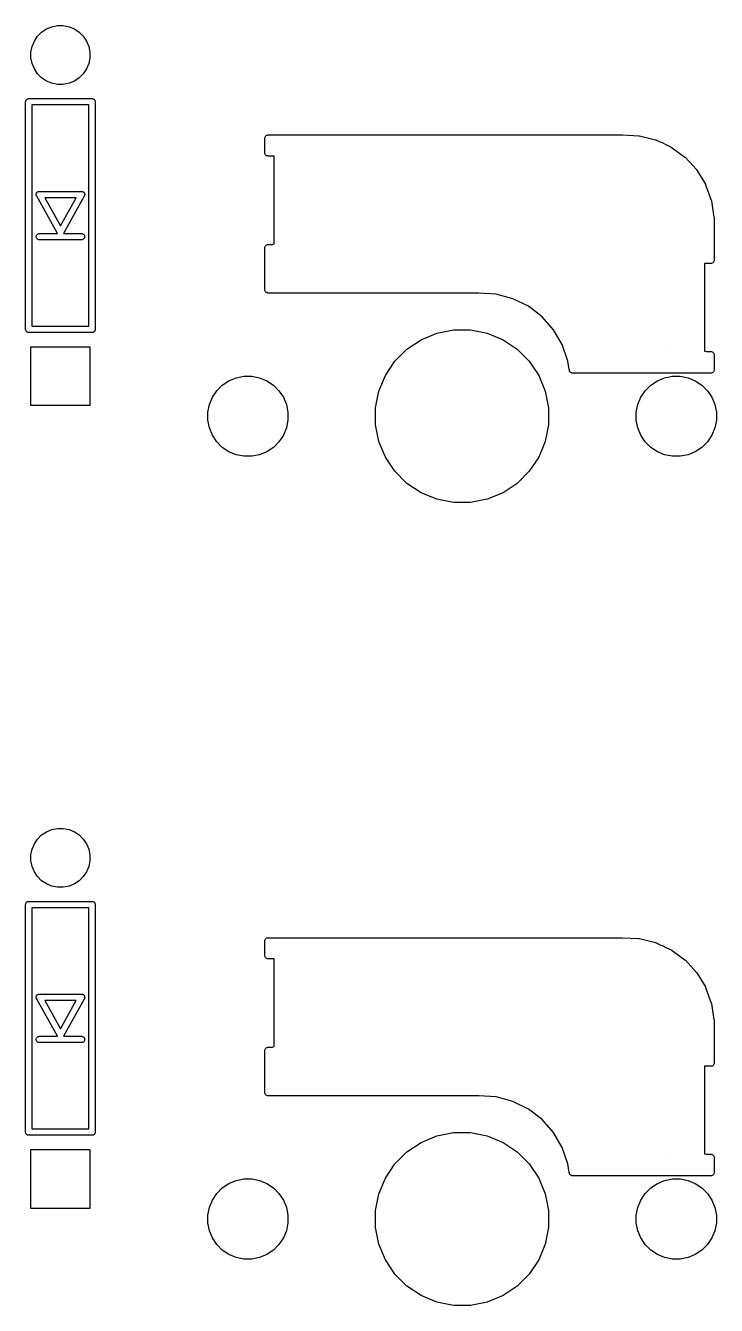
# Model space of a CAD drawing. Extents: x 85 to 230, y -161 to -76.
# Drawn here: x 161.1 to 177.48, y -111.59 to -81.22 of the extents above; entities that cross this region are included whole.
import ezdxf

# ---------------------------------------------------------------- set-up
doc = ezdxf.new("R2010")
doc.units = 0
doc.header["$MEASUREMENT"] = 0
doc.layers.add('BLACK', color=7, linetype='CONTINUOUS')

msp = doc.modelspace()

# ---------------------------------------------------------------- linework, layer by layer
at = {"layer": 'BLACK', "linetype": 'CONTINUOUS'}
for p, q in [((161.383, -81.4701), (161.48, -81.3728)), ((161.48, -81.3728), (161.595, -81.2964)), ((161.595, -81.2964), (161.722, -81.2437)), ((161.722, -81.2437), (161.857, -81.2169)), ((161.857, -81.2169), (161.994, -81.2169)), ((161.994, -81.2169), (162.129, -81.2437)), ((162.129, -81.2437), (162.257, -81.2964)), ((162.257, -81.2964), (162.371, -81.3728)), ((162.371, -81.3728), (162.468, -81.4701)), ((161.254, -81.7116), (161.307, -81.5845)), ((161.307, -81.5845), (161.383, -81.4701)), ((162.468, -81.4701), (162.545, -81.5845)), ((162.545, -81.5845), (162.597, -81.7116)), ((161.227, -81.8466), (161.254, -81.7116)), ((161.227, -81.9842), (161.227, -81.8466)), ((161.254, -82.1191), (161.227, -81.9842)), ((162.597, -81.7116), (162.624, -81.8466)), ((162.624, -81.9842), (162.597, -82.1191)), ((162.624, -81.8466), (162.624, -81.9842)), ((161.307, -82.2462), (161.254, -82.1191)), ((161.383, -82.3606), (161.307, -82.2462)), ((162.545, -82.2462), (162.468, -82.3606)), ((162.597, -82.1191), (162.545, -82.2462)), ((161.48, -82.4579), (161.383, -82.3606)), ((161.595, -82.5344), (161.48, -82.4579)), ((161.722, -82.587), (161.595, -82.5344)), ((161.857, -82.6139), (161.722, -82.587)), ((162.129, -82.587), (161.994, -82.6139)), ((162.257, -82.5344), (162.129, -82.587)), ((162.371, -82.4579), (162.257, -82.5344)), ((162.468, -82.3606), (162.371, -82.4579)), ((161.994, -82.6139), (161.857, -82.6139)), ((161.1, -83.0254), (161.102, -83.0107)), ((161.101, -83.029), (161.1, -83.0254)), ((161.101, -88.4217), (161.101, -83.029)), ((161.102, -83.0107), (161.106, -82.9965)), ((161.106, -82.9965), (161.113, -82.9835)), ((161.113, -82.9835), (161.122, -82.9721)), ((161.122, -82.9721), (161.134, -82.9627)), ((161.134, -82.9627), (161.147, -82.9557)), ((161.147, -82.9557), (161.161, -82.9514)), ((161.161, -82.9514), (161.172, -82.9504)), ((161.172, -82.9504), (161.176, -82.95)), ((161.176, -82.95), (161.179, -82.9504)), ((161.179, -82.9504), (162.672, -82.9504)), ((161.251, -83.1004), (161.251, -88.3504)), ((162.601, -83.1004), (161.251, -83.1004)), ((162.601, -88.3504), (162.601, -83.1004)), ((162.672, -82.9504), (162.676, -82.95)), ((162.676, -82.95), (162.679, -82.9504)), ((162.679, -82.9504), (162.69, -82.9514)), ((162.69, -82.9514), (162.705, -82.9557)), ((162.705, -82.9557), (162.718, -82.9627)), ((162.718, -82.9627), (162.729, -82.9721)), ((162.729, -82.9721), (162.738, -82.9835)), ((162.738, -82.9835), (162.745, -82.9965)), ((162.745, -82.9965), (162.75, -83.0107)), ((162.75, -83.0107), (162.751, -83.0254)), ((162.751, -83.0254), (162.751, -83.029)), ((162.751, -83.029), (162.751, -88.4217)), ((166.808, -83.8248), (166.821, -83.8179)), ((166.821, -83.8179), (166.835, -83.8136)), ((166.835, -83.8136), (166.85, -83.8121)), ((166.85, -83.8121), (166.854, -83.8125)), ((166.854, -83.8125), (175.254, -83.8125)), ((175.254, -83.8125), (175.255, -83.8127)), ((175.255, -83.8127), (175.644, -83.8313)), ((166.775, -83.8875), (166.776, -83.8728)), ((166.775, -83.8912), (166.775, -83.8875)), ((166.775, -84.2338), (166.775, -83.8912)), ((166.776, -83.8728), (166.78, -83.8587)), ((166.78, -83.8587), (166.787, -83.8456)), ((166.787, -83.8456), (166.797, -83.8342)), ((166.797, -83.8342), (166.8, -83.8318)), ((166.8, -83.8318), (166.808, -83.8248)), ((175.644, -83.8313), (175.644, -83.8312)), ((175.644, -83.8312), (175.644, -83.8313)), ((175.644, -83.8313), (175.645, -83.8313)), ((175.645, -83.8313), (175.652, -83.8324)), ((175.652, -83.8324), (175.658, -83.8334)), ((175.658, -83.8334), (176.038, -83.9275)), ((176.038, -83.9275), (176.039, -83.9278)), ((176.039, -83.9278), (176.045, -83.9301)), ((176.045, -83.9301), (176.052, -83.9324)), ((176.052, -83.9324), (176.163, -83.9848)), ((176.163, -83.9848), (176.197, -83.995)), ((176.197, -83.995), (176.282, -84.0407)), ((176.282, -84.0407), (176.405, -84.0984)), ((176.405, -84.0984), (176.406, -84.0989)), ((176.406, -84.0989), (176.412, -84.1024)), ((176.412, -84.1024), (176.418, -84.1059)), ((176.418, -84.1059), (176.454, -84.1325)), ((166.775, -84.2375), (166.775, -84.2338)), ((166.776, -84.2522), (166.775, -84.2375)), ((166.78, -84.2663), (166.776, -84.2522)), ((166.787, -84.2794), (166.78, -84.2663)), ((166.792, -84.2846), (166.787, -84.2794)), ((166.797, -84.2908), (166.792, -84.2846)), ((166.808, -84.3002), (166.797, -84.2908)), ((166.821, -84.3071), (166.808, -84.3002)), ((166.835, -84.3114), (166.821, -84.3071)), ((166.85, -84.3129), (166.835, -84.3114)), ((166.854, -84.3125), (166.85, -84.3129)), ((166.995, -84.3125), (166.854, -84.3125)), ((166.995, -86.3952), (166.995, -84.3125)), ((176.454, -84.1325), (176.457, -84.1343)), ((176.457, -84.1343), (176.465, -84.1406)), ((176.465, -84.1406), (176.733, -84.3375)), ((176.733, -84.3375), (176.733, -84.3375)), ((176.733, -84.3375), (176.733, -84.3375)), ((176.733, -84.3375), (176.734, -84.3381)), ((176.734, -84.3381), (176.739, -84.3427)), ((176.739, -84.3427), (176.744, -84.3473)), ((176.744, -84.3473), (177.007, -84.6356)), ((177.007, -84.6356), (177.007, -84.6356)), ((177.007, -84.6356), (177.007, -84.6356)), ((177.007, -84.6356), (177.008, -84.6364)), ((177.008, -84.6364), (177.012, -84.6418)), ((177.012, -84.6418), (177.016, -84.6473)), ((177.016, -84.6473), (177.219, -84.9814)), ((177.219, -84.9814), (177.22, -84.9823)), ((177.22, -84.9823), (177.222, -84.9884)), ((177.222, -84.9884), (177.225, -84.9946)), ((177.225, -84.9946), (177.359, -85.3617)), ((161.35, -85.2254), (161.351, -85.2223)), ((161.351, -85.2297), (161.35, -85.2254)), ((161.351, -85.215), (161.352, -85.2107)), ((161.351, -85.2192), (161.351, -85.215)), ((161.351, -85.2223), (161.351, -85.2192)), ((161.351, -85.234), (161.351, -85.2297)), ((161.351, -85.237), (161.351, -85.234)), ((161.352, -85.2401), (161.351, -85.237)), ((161.352, -85.2107), (161.353, -85.2077)), ((161.353, -85.2442), (161.352, -85.2401)), ((161.353, -85.2047), (161.355, -85.2007)), ((161.353, -85.2077), (161.353, -85.2047)), ((161.354, -85.2484), (161.353, -85.2442)), ((161.355, -85.2512), (161.354, -85.2484)), ((161.355, -85.2007), (161.356, -85.1965)), ((161.356, -85.2542), (161.355, -85.2512)), ((161.356, -85.1965), (161.358, -85.1938)), ((161.358, -85.258), (161.356, -85.2542)), ((161.358, -85.1938), (161.359, -85.1909)), ((161.358, -85.2586), (161.358, -85.258)), ((161.36, -85.2613), (161.358, -85.2586)), ((161.359, -85.1909), (161.361, -85.1873)), ((161.363, -85.2672), (161.36, -85.2613)), ((161.361, -85.1873), (161.363, -85.1835)), ((161.363, -85.1835), (161.365, -85.1811)), ((161.363, -85.2677), (161.363, -85.2672)), ((161.854, -86.1504), (161.363, -85.2677)), ((161.365, -85.1811), (161.367, -85.1785)), ((161.367, -85.1785), (161.37, -85.1754)), ((161.37, -85.1754), (161.372, -85.1721)), ((161.372, -85.1721), (161.375, -85.1701)), ((161.375, -85.1701), (161.377, -85.1679)), ((161.377, -85.1679), (161.38, -85.1654)), ((161.38, -85.1654), (161.384, -85.1627)), ((161.384, -85.1627), (161.387, -85.1612)), ((161.387, -85.1612), (161.389, -85.1595)), ((161.389, -85.1595), (161.393, -85.1578)), ((161.393, -85.1578), (161.397, -85.1557)), ((161.397, -85.1557), (161.4, -85.1548)), ((161.4, -85.1548), (161.403, -85.1536)), ((161.403, -85.1536), (161.407, -85.1527)), ((161.407, -85.1527), (161.411, -85.1514)), ((161.411, -85.1514), (161.414, -85.1511)), ((161.414, -85.1511), (161.417, -85.1505)), ((161.417, -85.1505), (161.421, -85.1504)), ((161.421, -85.1504), (161.422, -85.1504)), ((161.422, -85.1504), (161.425, -85.1504)), ((161.425, -85.1504), (161.432, -85.1503)), ((161.432, -85.1503), (161.432, -85.1504)), ((161.432, -85.1504), (162.419, -85.1504)), ((161.553, -85.3004), (161.926, -85.9709)), ((162.298, -85.3004), (161.553, -85.3004)), ((161.926, -85.9709), (162.298, -85.3004)), ((162.488, -85.2677), (161.998, -86.1504)), ((162.419, -85.1504), (162.42, -85.1503)), ((162.42, -85.1503), (162.426, -85.1504)), ((162.426, -85.1504), (162.429, -85.1504)), ((162.429, -85.1504), (162.43, -85.1504)), ((162.43, -85.1504), (162.434, -85.1505)), ((162.434, -85.1505), (162.437, -85.1511)), ((162.437, -85.1511), (162.44, -85.1514)), ((162.44, -85.1514), (162.445, -85.1527)), ((162.445, -85.1527), (162.449, -85.1536)), ((162.449, -85.1536), (162.452, -85.1548)), ((162.452, -85.1548), (162.455, -85.1557)), ((162.455, -85.1557), (162.458, -85.1578)), ((162.458, -85.1578), (162.462, -85.1595)), ((162.462, -85.1595), (162.465, -85.1612)), ((162.465, -85.1612), (162.468, -85.1627)), ((162.468, -85.1627), (162.471, -85.1654)), ((162.471, -85.1654), (162.474, -85.1679)), ((162.474, -85.1679), (162.477, -85.1701)), ((162.477, -85.1701), (162.479, -85.1721)), ((162.479, -85.1721), (162.482, -85.1754)), ((162.482, -85.1754), (162.485, -85.1785)), ((162.485, -85.1785), (162.486, -85.1811)), ((162.486, -85.1811), (162.488, -85.1835)), ((162.488, -85.1835), (162.49, -85.1873)), ((162.492, -85.2613), (162.488, -85.2672)), ((162.488, -85.2672), (162.488, -85.2677)), ((162.49, -85.1873), (162.493, -85.1909)), ((162.493, -85.2586), (162.492, -85.2613)), ((162.493, -85.1909), (162.494, -85.1938)), ((162.495, -85.2542), (162.493, -85.258)), ((162.493, -85.258), (162.493, -85.2586)), ((162.494, -85.1938), (162.495, -85.1965)), ((162.495, -85.1965), (162.497, -85.2007)), ((162.496, -85.2512), (162.495, -85.2542)), ((162.497, -85.2484), (162.496, -85.2512)), ((162.497, -85.2007), (162.498, -85.2047)), ((162.498, -85.2442), (162.497, -85.2484)), ((162.498, -85.2047), (162.499, -85.2077)), ((162.5, -85.2401), (162.498, -85.2442)), ((162.499, -85.2077), (162.5, -85.2107)), ((162.5, -85.2107), (162.5, -85.215)), ((162.5, -85.215), (162.501, -85.2192)), ((162.501, -85.234), (162.5, -85.237)), ((162.5, -85.237), (162.5, -85.2401)), ((162.501, -85.2192), (162.501, -85.2223)), ((162.501, -85.2223), (162.501, -85.2254)), ((162.501, -85.2254), (162.501, -85.2297)), ((162.501, -85.2297), (162.501, -85.234)), ((177.359, -85.3617), (177.36, -85.3626)), ((177.36, -85.3626), (177.361, -85.3692)), ((177.361, -85.3692), (177.363, -85.3758)), ((177.363, -85.3758), (177.423, -85.762)), ((177.423, -85.762), (177.424, -85.763)), ((177.424, -85.763), (177.424, -85.7663)), ((177.424, -85.7663), (177.424, -85.7695)), ((177.424, -85.7695), (177.425, -85.7819)), ((177.425, -85.7819), (177.425, -85.7838)), ((177.425, -85.7838), (177.425, -86.7838)), ((161.35, -86.2254), (161.352, -86.2107)), ((161.352, -86.2401), (161.35, -86.2254)), ((161.352, -86.2107), (161.356, -86.1965)), ((161.356, -86.2542), (161.352, -86.2401)), ((161.356, -86.1965), (161.363, -86.1835)), ((161.363, -86.1835), (161.372, -86.1721)), ((161.372, -86.1721), (161.384, -86.1627)), ((161.384, -86.1627), (161.397, -86.1557)), ((161.397, -86.1557), (161.411, -86.1514)), ((161.411, -86.1514), (161.422, -86.1504)), ((161.422, -86.1504), (161.854, -86.1504)), ((161.998, -86.1504), (162.429, -86.1504)), ((162.429, -86.1504), (162.44, -86.1514)), ((162.44, -86.1514), (162.455, -86.1557)), ((162.455, -86.1557), (162.468, -86.1627)), ((162.468, -86.1627), (162.479, -86.1721)), ((162.479, -86.1721), (162.488, -86.1835)), ((162.488, -86.1835), (162.495, -86.1965)), ((162.495, -86.1965), (162.5, -86.2107)), ((162.5, -86.2401), (162.495, -86.2542)), ((162.5, -86.2107), (162.501, -86.2254)), ((162.501, -86.2254), (162.5, -86.2401)), ((161.363, -86.2672), (161.356, -86.2542)), ((161.372, -86.2786), (161.363, -86.2672)), ((161.384, -86.288), (161.372, -86.2786)), ((161.397, -86.295), (161.384, -86.288)), ((161.411, -86.2993), (161.397, -86.295)), ((161.422, -86.3004), (161.411, -86.2993)), ((162.429, -86.3004), (161.422, -86.3004)), ((162.44, -86.2993), (162.429, -86.3004)), ((162.455, -86.295), (162.44, -86.2993)), ((162.468, -86.288), (162.455, -86.295)), ((162.479, -86.2786), (162.468, -86.288)), ((162.488, -86.2672), (162.479, -86.2786)), ((162.495, -86.2542), (162.488, -86.2672)), ((166.775, -86.4875), (166.776, -86.4728)), ((166.775, -86.4912), (166.775, -86.4875)), ((166.775, -87.4838), (166.775, -86.4912)), ((166.776, -86.4728), (166.78, -86.4587)), ((166.78, -86.4587), (166.787, -86.4456)), ((166.787, -86.4456), (166.797, -86.4342)), ((166.797, -86.4342), (166.808, -86.4248)), ((166.808, -86.4248), (166.821, -86.4179)), ((166.821, -86.4179), (166.835, -86.4136)), ((166.835, -86.4136), (166.846, -86.4125)), ((166.846, -86.4125), (166.85, -86.4121)), ((166.85, -86.4121), (166.854, -86.4125)), ((166.854, -86.4125), (166.953, -86.4125)), ((166.953, -86.4125), (166.973, -86.4018)), ((166.973, -86.4018), (166.995, -86.3952)), ((177.379, -86.8571), (177.365, -86.8614)), ((177.392, -86.8502), (177.379, -86.8571)), ((177.403, -86.8408), (177.392, -86.8502)), ((177.413, -86.8294), (177.403, -86.8408)), ((177.42, -86.8163), (177.413, -86.8294)), ((177.424, -86.8022), (177.42, -86.8163)), ((177.425, -86.7875), (177.424, -86.8022)), ((177.425, -86.7838), (177.425, -86.7875)), ((177.346, -86.8625), (177.195, -86.8625)), ((177.195, -86.8625), (177.195, -88.9407)), ((177.35, -86.8629), (177.346, -86.8625)), ((177.354, -86.8625), (177.35, -86.8629)), ((177.365, -86.8614), (177.354, -86.8625)), ((166.775, -87.4875), (166.775, -87.4838)), ((166.776, -87.5022), (166.775, -87.4875)), ((166.78, -87.5163), (166.776, -87.5022)), ((166.787, -87.5294), (166.78, -87.5163)), ((166.794, -87.5376), (166.787, -87.5294)), ((166.797, -87.5408), (166.794, -87.5376)), ((166.808, -87.5502), (166.797, -87.5408)), ((166.821, -87.5571), (166.808, -87.5502)), ((166.835, -87.5614), (166.821, -87.5571)), ((166.85, -87.5629), (166.835, -87.5614)), ((166.854, -87.5625), (166.85, -87.5629)), ((171.847, -87.5625), (166.854, -87.5625)), ((172.26, -87.5905), (171.847, -87.5625)), ((172.655, -87.697), (172.26, -87.5905)), ((173.022, -87.8781), (172.655, -87.697)), ((173.346, -88.127), (173.022, -87.8781)), ((161.251, -88.3504), (162.601, -88.3504)), ((173.616, -88.4342), (173.346, -88.127)), ((161.1, -88.4254), (161.101, -88.4217)), ((161.102, -88.4401), (161.1, -88.4254)), ((161.106, -88.4542), (161.102, -88.4401)), ((161.113, -88.4672), (161.106, -88.4542)), ((161.122, -88.4786), (161.113, -88.4672)), ((161.134, -88.488), (161.122, -88.4786)), ((161.147, -88.495), (161.134, -88.488)), ((161.161, -88.4993), (161.147, -88.495)), ((161.172, -88.5004), (161.161, -88.4993)), ((161.176, -88.5007), (161.172, -88.5004)), ((161.179, -88.5004), (161.176, -88.5007)), ((162.672, -88.5004), (161.179, -88.5004)), ((162.676, -88.5007), (162.672, -88.5004)), ((162.679, -88.5004), (162.676, -88.5007)), ((162.69, -88.4993), (162.679, -88.5004)), ((162.705, -88.495), (162.69, -88.4993)), ((162.718, -88.488), (162.705, -88.495)), ((162.729, -88.4786), (162.718, -88.488)), ((162.738, -88.4672), (162.729, -88.4786)), ((162.745, -88.4542), (162.738, -88.4672)), ((162.75, -88.4401), (162.745, -88.4542)), ((162.751, -88.4254), (162.75, -88.4401)), ((162.751, -88.4217), (162.751, -88.4254)), ((170.143, -88.8952), (170.479, -88.6708)), ((170.479, -88.6708), (170.852, -88.5163)), ((170.852, -88.5163), (171.248, -88.4375)), ((171.248, -88.4375), (171.652, -88.4375)), ((171.652, -88.4375), (172.048, -88.5163)), ((172.048, -88.5163), (172.421, -88.6708)), ((172.421, -88.6708), (172.757, -88.8952)), ((173.822, -88.7879), (173.616, -88.4342)), ((161.227, -90.2339), (161.227, -88.8369)), ((161.227, -88.8369), (162.624, -88.8369)), ((162.624, -88.8369), (162.624, -90.2339)), ((169.858, -89.1807), (170.143, -88.8952)), ((172.757, -88.8952), (173.042, -89.1807)), ((173.955, -89.1766), (173.822, -88.7879)), ((176.353, -88.9366), (176.351, -88.9375)), ((176.351, -88.9375), (176.353, -88.9375)), ((176.353, -88.9375), (176.353, -88.9366)), ((177.195, -88.9407), (177.199, -88.9411)), ((177.199, -88.9411), (177.237, -88.9525)), ((177.237, -88.9525), (177.346, -88.9525)), ((177.346, -88.9525), (177.35, -88.9521)), ((177.35, -88.9521), (177.354, -88.9525)), ((177.354, -88.9525), (177.365, -88.9536)), ((177.365, -88.9536), (177.379, -88.9579)), ((177.379, -88.9579), (177.392, -88.9648)), ((177.392, -88.9648), (177.403, -88.9742)), ((177.403, -88.9742), (177.413, -88.9856)), ((169.633, -89.5165), (169.858, -89.1807)), ((173.042, -89.1807), (173.267, -89.5165)), ((173.993, -89.3797), (173.955, -89.1766)), ((177.413, -88.9856), (177.42, -88.9987)), ((177.42, -88.9987), (177.424, -89.0128)), ((177.424, -89.0128), (177.425, -89.0275)), ((177.425, -89.0275), (177.425, -89.0312)), ((177.425, -89.0312), (177.425, -89.3838)), ((165.92, -89.6456), (166.093, -89.574)), ((166.093, -89.574), (166.276, -89.5375)), ((166.276, -89.5375), (166.464, -89.5375)), ((166.464, -89.5375), (166.647, -89.574)), ((166.647, -89.574), (166.82, -89.6456)), ((169.479, -89.8895), (169.633, -89.5165)), ((173.267, -89.5165), (173.421, -89.8895)), ((173.995, -89.387), (173.993, -89.3797)), ((173.995, -89.3875), (173.995, -89.387)), ((173.996, -89.4022), (173.995, -89.3875)), ((174, -89.4163), (173.996, -89.4022)), ((174.007, -89.4294), (174, -89.4163)), ((174.017, -89.4408), (174.007, -89.4294)), ((174.028, -89.4502), (174.017, -89.4408)), ((174.041, -89.4571), (174.028, -89.4502)), ((174.055, -89.4614), (174.041, -89.4571)), ((174.066, -89.4625), (174.055, -89.4614)), ((174.428, -89.4625), (174.066, -89.4625)), ((174.457, -89.4659), (174.428, -89.4625)), ((174.5, -89.4625), (174.457, -89.4659)), ((177.346, -89.4625), (174.5, -89.4625)), ((176.08, -89.6456), (176.253, -89.574)), ((176.253, -89.574), (176.436, -89.5375)), ((176.436, -89.5375), (176.624, -89.5375)), ((176.624, -89.5375), (176.807, -89.574)), ((176.807, -89.574), (176.98, -89.6456)), ((177.35, -89.4629), (177.346, -89.4625)), ((177.354, -89.4625), (177.35, -89.4629)), ((177.365, -89.4614), (177.354, -89.4625)), ((177.379, -89.4571), (177.365, -89.4614)), ((177.392, -89.4502), (177.379, -89.4571)), ((177.403, -89.4408), (177.392, -89.4502)), ((177.413, -89.4294), (177.403, -89.4408)), ((177.42, -89.4163), (177.413, -89.4294)), ((177.424, -89.4022), (177.42, -89.4163)), ((177.425, -89.3875), (177.424, -89.4022)), ((177.425, -89.3838), (177.425, -89.3875)), ((165.528, -90.0375), (165.632, -89.8819)), ((165.632, -89.8819), (165.764, -89.7496)), ((165.764, -89.7496), (165.92, -89.6456)), ((166.82, -89.6456), (166.976, -89.7496)), ((166.976, -89.7496), (167.108, -89.8819)), ((167.108, -89.8819), (167.212, -90.0375)), ((169.4, -90.2856), (169.479, -89.8895)), ((173.421, -89.8895), (173.5, -90.2856)), ((175.688, -90.0375), (175.792, -89.8819)), ((175.792, -89.8819), (175.924, -89.7496)), ((175.924, -89.7496), (176.08, -89.6456)), ((176.98, -89.6456), (177.136, -89.7496)), ((177.136, -89.7496), (177.268, -89.8819)), ((177.268, -89.8819), (177.372, -90.0375)), ((165.457, -90.2104), (165.528, -90.0375)), ((167.212, -90.0375), (167.283, -90.2104)), ((175.617, -90.2104), (175.688, -90.0375)), ((177.372, -90.0375), (177.443, -90.2104)), ((162.624, -90.2339), (161.227, -90.2339)), ((165.42, -90.3939), (165.457, -90.2104)), ((165.42, -90.5811), (165.42, -90.3939)), ((167.283, -90.2104), (167.32, -90.3939)), ((167.32, -90.3939), (167.32, -90.5811)), ((169.4, -90.6894), (169.4, -90.2856)), ((173.5, -90.2856), (173.5, -90.6894)), ((175.58, -90.3939), (175.617, -90.2104)), ((175.58, -90.5811), (175.58, -90.3939)), ((177.443, -90.2104), (177.48, -90.3939)), ((177.48, -90.3939), (177.48, -90.5811)), ((165.457, -90.7646), (165.42, -90.5811)), ((165.528, -90.9375), (165.457, -90.7646)), ((167.283, -90.7646), (167.212, -90.9375)), ((167.32, -90.5811), (167.283, -90.7646)), ((169.479, -91.0855), (169.4, -90.6894)), ((173.5, -90.6894), (173.421, -91.0855)), ((175.617, -90.7646), (175.58, -90.5811)), ((175.688, -90.9375), (175.617, -90.7646)), ((177.443, -90.7646), (177.372, -90.9375)), ((177.48, -90.5811), (177.443, -90.7646)), ((165.632, -91.0931), (165.528, -90.9375)), ((165.764, -91.2254), (165.632, -91.0931)), ((167.108, -91.0931), (166.976, -91.2254)), ((167.212, -90.9375), (167.108, -91.0931)), ((169.633, -91.4585), (169.479, -91.0855)), ((173.421, -91.0855), (173.267, -91.4585)), ((175.792, -91.0931), (175.688, -90.9375)), ((175.924, -91.2254), (175.792, -91.0931)), ((177.268, -91.0931), (177.136, -91.2254)), ((177.372, -90.9375), (177.268, -91.0931)), ((165.92, -91.3294), (165.764, -91.2254)), ((166.093, -91.401), (165.92, -91.3294)), ((166.276, -91.4375), (166.093, -91.401)), ((166.647, -91.401), (166.464, -91.4375)), ((166.82, -91.3294), (166.647, -91.401)), ((166.976, -91.2254), (166.82, -91.3294)), ((176.08, -91.3294), (175.924, -91.2254)), ((176.253, -91.401), (176.08, -91.3294)), ((176.436, -91.4375), (176.253, -91.401)), ((176.807, -91.401), (176.624, -91.4375)), ((176.98, -91.3294), (176.807, -91.401)), ((177.136, -91.2254), (176.98, -91.3294)), ((166.464, -91.4375), (166.276, -91.4375)), ((169.858, -91.7943), (169.633, -91.4585)), ((173.267, -91.4585), (173.042, -91.7943)), ((176.624, -91.4375), (176.436, -91.4375)), ((170.143, -92.0798), (169.858, -91.7943)), ((173.042, -91.7943), (172.757, -92.0798)), ((170.479, -92.3042), (170.143, -92.0798)), ((170.852, -92.4587), (170.479, -92.3042)), ((172.421, -92.3042), (172.048, -92.4587)), ((172.757, -92.0798), (172.421, -92.3042)), ((171.248, -92.5375), (170.852, -92.4587)), ((171.652, -92.5375), (171.248, -92.5375)), ((172.048, -92.4587), (171.652, -92.5375)), ((161.307, -100.635), (161.383, -100.52)), ((161.383, -100.52), (161.48, -100.423)), ((161.48, -100.423), (161.595, -100.346)), ((161.595, -100.346), (161.722, -100.294)), ((161.722, -100.294), (161.857, -100.267)), ((161.857, -100.267), (161.994, -100.267)), ((161.994, -100.267), (162.129, -100.294)), ((162.129, -100.294), (162.257, -100.346)), ((162.257, -100.346), (162.371, -100.423)), ((162.371, -100.423), (162.468, -100.52)), ((162.468, -100.52), (162.545, -100.635)), ((161.227, -100.897), (161.254, -100.762)), ((161.254, -100.762), (161.307, -100.635)), ((162.545, -100.635), (162.597, -100.762)), ((162.597, -100.762), (162.624, -100.897)), ((161.227, -101.034), (161.227, -100.897)), ((161.254, -101.169), (161.227, -101.034)), ((162.624, -101.034), (162.597, -101.169)), ((162.624, -100.897), (162.624, -101.034)), ((161.307, -101.296), (161.254, -101.169)), ((161.383, -101.411), (161.307, -101.296)), ((161.48, -101.508), (161.383, -101.411)), ((162.468, -101.411), (162.371, -101.508)), ((162.545, -101.296), (162.468, -101.411)), ((162.597, -101.169), (162.545, -101.296)), ((161.595, -101.584), (161.48, -101.508)), ((161.722, -101.637), (161.595, -101.584)), ((161.857, -101.664), (161.722, -101.637)), ((161.994, -101.664), (161.857, -101.664)), ((162.129, -101.637), (161.994, -101.664)), ((162.257, -101.584), (162.129, -101.637)), ((162.371, -101.508), (162.257, -101.584)), ((161.106, -102.047), (161.113, -102.034)), ((161.113, -102.034), (161.122, -102.022)), ((161.122, -102.022), (161.134, -102.013)), ((161.134, -102.013), (161.147, -102.006)), ((161.147, -102.006), (161.161, -102.002)), ((161.161, -102.002), (161.176, -102)), ((161.176, -102), (161.179, -102)), ((161.179, -102), (162.672, -102)), ((162.672, -102), (162.676, -102)), ((162.676, -102), (162.69, -102.002)), ((162.69, -102.002), (162.705, -102.006)), ((162.705, -102.006), (162.718, -102.013)), ((162.718, -102.013), (162.729, -102.022)), ((162.729, -102.022), (162.738, -102.034)), ((162.738, -102.034), (162.745, -102.047)), ((161.1, -102.075), (161.102, -102.061)), ((161.101, -102.079), (161.1, -102.075)), ((161.101, -107.472), (161.101, -102.079)), ((161.102, -102.061), (161.106, -102.047)), ((161.251, -102.15), (161.251, -107.4)), ((162.601, -102.15), (161.251, -102.15)), ((162.601, -107.4), (162.601, -102.15)), ((162.745, -102.047), (162.75, -102.061)), ((162.75, -102.061), (162.751, -102.075)), ((162.751, -102.075), (162.751, -102.079)), ((162.751, -102.079), (162.751, -107.472)), ((166.775, -102.938), (166.776, -102.923)), ((166.775, -102.941), (166.775, -102.938)), ((166.775, -103.284), (166.775, -102.941)), ((166.776, -102.923), (166.78, -102.909)), ((166.78, -102.909), (166.787, -102.896)), ((166.787, -102.896), (166.797, -102.884)), ((166.797, -102.884), (166.798, -102.883)), ((166.798, -102.883), (166.808, -102.875)), ((166.808, -102.875), (166.821, -102.868)), ((166.821, -102.868), (166.835, -102.864)), ((166.835, -102.864), (166.85, -102.862)), ((166.85, -102.862), (166.854, -102.863)), ((166.854, -102.863), (175.254, -102.862)), ((175.254, -102.862), (175.255, -102.863)), ((175.255, -102.863), (175.644, -102.881)), ((175.644, -102.881), (175.644, -102.881)), ((175.644, -102.881), (175.644, -102.881)), ((175.644, -102.881), (175.645, -102.881)), ((175.645, -102.881), (175.652, -102.882)), ((175.652, -102.882), (175.658, -102.883)), ((175.658, -102.883), (176.038, -102.978)), ((176.038, -102.978), (176.039, -102.978)), ((176.039, -102.978), (176.045, -102.98)), ((176.045, -102.98), (176.052, -102.982)), ((176.052, -102.982), (176.163, -103.035)), ((176.163, -103.035), (176.197, -103.045)), ((176.197, -103.045), (176.282, -103.091)), ((176.282, -103.091), (176.405, -103.148)), ((176.405, -103.148), (176.406, -103.149)), ((176.406, -103.149), (176.412, -103.152)), ((176.412, -103.152), (176.418, -103.156)), ((176.418, -103.156), (176.454, -103.183)), ((176.454, -103.183), (176.457, -103.184)), ((176.457, -103.184), (176.465, -103.191)), ((176.465, -103.191), (176.733, -103.387)), ((166.775, -103.287), (166.775, -103.284)), ((166.776, -103.302), (166.775, -103.287)), ((166.78, -103.316), (166.776, -103.302)), ((166.787, -103.329), (166.78, -103.316)), ((166.792, -103.335), (166.787, -103.329)), ((166.797, -103.341), (166.792, -103.335)), ((166.808, -103.35), (166.797, -103.341)), ((166.821, -103.357), (166.808, -103.35)), ((166.835, -103.361), (166.821, -103.357)), ((166.85, -103.363), (166.835, -103.361)), ((166.854, -103.362), (166.85, -103.363)), ((166.995, -103.362), (166.854, -103.362)), ((166.995, -105.445), (166.995, -103.362)), ((176.733, -103.387), (176.733, -103.387)), ((176.733, -103.387), (176.733, -103.387)), ((176.733, -103.387), (176.734, -103.388)), ((176.734, -103.388), (176.739, -103.393)), ((176.739, -103.393), (176.744, -103.397)), ((176.744, -103.397), (177.007, -103.686)), ((177.007, -103.686), (177.007, -103.686)), ((177.007, -103.686), (177.007, -103.686)), ((177.007, -103.686), (177.008, -103.686)), ((177.008, -103.686), (177.012, -103.692)), ((177.012, -103.692), (177.016, -103.697)), ((177.016, -103.697), (177.219, -104.031)), ((177.219, -104.031), (177.22, -104.032)), ((177.22, -104.032), (177.222, -104.038)), ((177.222, -104.038), (177.225, -104.045)), ((177.225, -104.045), (177.359, -104.412)), ((161.35, -104.275), (161.351, -104.272)), ((161.351, -104.28), (161.35, -104.275)), ((161.351, -104.265), (161.352, -104.261)), ((161.351, -104.269), (161.351, -104.265)), ((161.351, -104.272), (161.351, -104.269)), ((161.351, -104.284), (161.351, -104.28)), ((161.351, -104.287), (161.351, -104.284)), ((161.352, -104.29), (161.351, -104.287)), ((161.352, -104.261), (161.353, -104.258)), ((161.353, -104.294), (161.352, -104.29)), ((161.353, -104.255), (161.355, -104.251)), ((161.353, -104.258), (161.353, -104.255)), ((161.354, -104.298), (161.353, -104.294)), ((161.355, -104.301), (161.354, -104.298)), ((161.355, -104.251), (161.356, -104.247)), ((161.356, -104.304), (161.355, -104.301)), ((161.356, -104.247), (161.358, -104.244)), ((161.358, -104.308), (161.356, -104.304)), ((161.358, -104.244), (161.359, -104.241)), ((161.358, -104.309), (161.358, -104.308)), ((161.36, -104.311), (161.358, -104.309)), ((161.359, -104.241), (161.361, -104.237)), ((161.363, -104.317), (161.36, -104.311)), ((161.361, -104.237), (161.363, -104.234)), ((161.363, -104.234), (161.365, -104.231)), ((161.363, -104.318), (161.363, -104.317)), ((161.854, -105.2), (161.363, -104.318)), ((161.365, -104.231), (161.367, -104.229)), ((161.367, -104.229), (161.37, -104.225)), ((161.37, -104.225), (161.372, -104.222)), ((161.372, -104.222), (161.375, -104.22)), ((161.375, -104.22), (161.377, -104.218)), ((161.377, -104.218), (161.38, -104.216)), ((161.38, -104.216), (161.384, -104.213)), ((161.384, -104.213), (161.387, -104.211)), ((161.387, -104.211), (161.389, -104.21)), ((161.389, -104.21), (161.393, -104.208)), ((161.393, -104.208), (161.397, -104.206)), ((161.397, -104.206), (161.4, -104.205)), ((161.4, -104.205), (161.403, -104.204)), ((161.403, -104.204), (161.407, -104.203)), ((161.407, -104.203), (161.411, -104.202)), ((161.411, -104.202), (161.414, -104.201)), ((161.414, -104.201), (161.417, -104.201)), ((161.417, -104.201), (161.421, -104.201)), ((161.421, -104.201), (161.422, -104.2)), ((161.422, -104.2), (161.425, -104.2)), ((161.425, -104.2), (161.432, -104.2)), ((161.432, -104.2), (161.432, -104.2)), ((161.432, -104.2), (162.419, -104.2)), ((161.553, -104.35), (161.926, -105.021)), ((162.298, -104.35), (161.553, -104.35)), ((161.926, -105.021), (162.298, -104.35)), ((162.488, -104.318), (161.998, -105.2)), ((162.419, -104.2), (162.42, -104.2)), ((162.42, -104.2), (162.426, -104.2)), ((162.426, -104.2), (162.429, -104.2)), ((162.429, -104.2), (162.43, -104.201)), ((162.43, -104.201), (162.434, -104.201)), ((162.434, -104.201), (162.437, -104.201)), ((162.437, -104.201), (162.44, -104.202)), ((162.44, -104.202), (162.445, -104.203)), ((162.445, -104.203), (162.449, -104.204)), ((162.449, -104.204), (162.452, -104.205)), ((162.452, -104.205), (162.455, -104.206)), ((162.455, -104.206), (162.458, -104.208)), ((162.458, -104.208), (162.462, -104.21)), ((162.462, -104.21), (162.465, -104.211)), ((162.465, -104.211), (162.468, -104.213)), ((162.468, -104.213), (162.471, -104.216)), ((162.471, -104.216), (162.474, -104.218)), ((162.474, -104.218), (162.477, -104.22)), ((162.477, -104.22), (162.479, -104.222)), ((162.479, -104.222), (162.482, -104.225)), ((162.482, -104.225), (162.485, -104.229)), ((162.485, -104.229), (162.486, -104.231)), ((162.486, -104.231), (162.488, -104.234)), ((162.488, -104.234), (162.49, -104.237)), ((162.492, -104.311), (162.488, -104.317)), ((162.488, -104.317), (162.488, -104.318)), ((162.49, -104.237), (162.493, -104.241)), ((162.493, -104.309), (162.492, -104.311)), ((162.493, -104.241), (162.494, -104.244)), ((162.495, -104.304), (162.493, -104.308)), ((162.493, -104.308), (162.493, -104.309)), ((162.494, -104.244), (162.495, -104.247)), ((162.495, -104.247), (162.497, -104.251)), ((162.496, -104.301), (162.495, -104.304)), ((162.497, -104.298), (162.496, -104.301)), ((162.497, -104.251), (162.498, -104.255)), ((162.498, -104.294), (162.497, -104.298)), ((162.498, -104.255), (162.499, -104.258)), ((162.5, -104.29), (162.498, -104.294)), ((162.499, -104.258), (162.5, -104.261)), ((162.5, -104.261), (162.5, -104.265)), ((162.5, -104.265), (162.501, -104.269)), ((162.501, -104.284), (162.5, -104.287)), ((162.5, -104.287), (162.5, -104.29)), ((162.501, -104.269), (162.501, -104.272)), ((162.501, -104.272), (162.501, -104.275)), ((162.501, -104.275), (162.501, -104.28)), ((162.501, -104.28), (162.501, -104.284)), ((177.359, -104.412), (177.36, -104.413)), ((177.36, -104.413), (177.361, -104.419)), ((177.361, -104.419), (177.363, -104.426)), ((177.363, -104.426), (177.423, -104.812)), ((177.423, -104.812), (177.424, -104.813)), ((177.424, -104.813), (177.424, -104.816)), ((177.424, -104.816), (177.424, -104.82)), ((177.424, -104.82), (177.425, -104.832)), ((177.425, -104.832), (177.425, -104.834)), ((177.425, -104.834), (177.425, -105.834)), ((161.35, -105.275), (161.352, -105.261)), ((161.352, -105.29), (161.35, -105.275)), ((161.352, -105.261), (161.356, -105.247)), ((161.356, -105.304), (161.352, -105.29)), ((161.356, -105.247), (161.363, -105.234)), ((161.363, -105.317), (161.356, -105.304)), ((161.363, -105.234), (161.372, -105.222)), ((161.372, -105.329), (161.363, -105.317)), ((161.372, -105.222), (161.384, -105.213)), ((161.384, -105.338), (161.372, -105.329)), ((161.384, -105.213), (161.397, -105.206)), ((161.397, -105.345), (161.384, -105.338)), ((161.397, -105.206), (161.411, -105.202)), ((161.411, -105.349), (161.397, -105.345)), ((161.411, -105.202), (161.422, -105.2)), ((161.422, -105.35), (161.411, -105.349)), ((161.422, -105.2), (161.854, -105.2)), ((162.429, -105.35), (161.422, -105.35)), ((161.998, -105.2), (162.429, -105.2)), ((162.429, -105.2), (162.44, -105.202)), ((162.44, -105.349), (162.429, -105.35)), ((162.44, -105.202), (162.455, -105.206)), ((162.455, -105.345), (162.44, -105.349)), ((162.455, -105.206), (162.468, -105.213)), ((162.468, -105.338), (162.455, -105.345)), ((162.468, -105.213), (162.479, -105.222)), ((162.479, -105.329), (162.468, -105.338)), ((162.479, -105.222), (162.488, -105.234)), ((162.488, -105.317), (162.479, -105.329)), ((162.488, -105.234), (162.495, -105.247)), ((162.495, -105.304), (162.488, -105.317)), ((162.495, -105.247), (162.5, -105.261)), ((162.5, -105.29), (162.495, -105.304)), ((162.5, -105.261), (162.501, -105.275)), ((162.501, -105.275), (162.5, -105.29)), ((166.775, -105.537), (166.776, -105.523)), ((166.775, -105.541), (166.775, -105.537)), ((166.775, -106.534), (166.775, -105.541)), ((166.776, -105.523), (166.78, -105.509)), ((166.78, -105.509), (166.787, -105.496)), ((166.787, -105.496), (166.797, -105.484)), ((166.797, -105.484), (166.808, -105.475)), ((166.808, -105.475), (166.821, -105.468)), ((166.821, -105.468), (166.835, -105.464)), ((166.835, -105.464), (166.846, -105.462)), ((166.846, -105.462), (166.85, -105.462)), ((166.85, -105.462), (166.854, -105.462)), ((166.854, -105.462), (166.953, -105.462)), ((166.953, -105.462), (166.973, -105.452)), ((166.973, -105.452), (166.995, -105.445)), ((177.346, -105.912), (177.195, -105.912)), ((177.195, -105.912), (177.195, -107.991)), ((177.35, -105.913), (177.346, -105.912)), ((177.354, -105.912), (177.35, -105.913)), ((177.365, -105.911), (177.354, -105.912)), ((177.379, -105.907), (177.365, -105.911)), ((177.392, -105.9), (177.379, -105.907)), ((177.403, -105.891), (177.392, -105.9)), ((177.413, -105.879), (177.403, -105.891)), ((177.42, -105.866), (177.413, -105.879)), ((177.424, -105.852), (177.42, -105.866)), ((177.425, -105.837), (177.424, -105.852)), ((177.425, -105.834), (177.425, -105.837)), ((166.775, -106.537), (166.775, -106.534)), ((166.776, -106.552), (166.775, -106.537)), ((166.78, -106.566), (166.776, -106.552)), ((166.787, -106.579), (166.78, -106.566)), ((166.794, -106.587), (166.787, -106.579)), ((166.797, -106.591), (166.794, -106.587)), ((166.808, -106.6), (166.797, -106.591)), ((166.821, -106.607), (166.808, -106.6)), ((166.835, -106.611), (166.821, -106.607)), ((166.85, -106.613), (166.835, -106.611)), ((166.854, -106.612), (166.85, -106.613)), ((171.847, -106.612), (166.854, -106.612)), ((172.26, -106.641), (171.847, -106.612)), ((172.655, -106.747), (172.26, -106.641)), ((173.022, -106.928), (172.655, -106.747)), ((173.346, -107.177), (173.022, -106.928)), ((173.616, -107.484), (173.346, -107.177)), ((161.1, -107.475), (161.101, -107.472)), ((161.102, -107.49), (161.1, -107.475)), ((161.106, -107.504), (161.102, -107.49)), ((161.113, -107.517), (161.106, -107.504)), ((161.251, -107.4), (162.601, -107.4)), ((162.745, -107.504), (162.738, -107.517)), ((162.75, -107.49), (162.745, -107.504)), ((162.751, -107.475), (162.75, -107.49)), ((162.751, -107.472), (162.751, -107.475)), ((170.852, -107.566), (171.248, -107.487)), ((171.248, -107.487), (171.652, -107.487)), ((171.652, -107.487), (172.048, -107.566)), ((173.822, -107.838), (173.616, -107.484)), ((161.122, -107.529), (161.113, -107.517)), ((161.134, -107.538), (161.122, -107.529)), ((161.147, -107.545), (161.134, -107.538)), ((161.161, -107.549), (161.147, -107.545)), ((161.172, -107.55), (161.161, -107.549)), ((161.176, -107.551), (161.172, -107.55)), ((161.179, -107.55), (161.176, -107.551)), ((162.672, -107.55), (161.179, -107.55)), ((162.676, -107.551), (162.672, -107.55)), ((162.679, -107.55), (162.676, -107.551)), ((162.69, -107.549), (162.679, -107.55)), ((162.705, -107.545), (162.69, -107.549)), ((162.718, -107.538), (162.705, -107.545)), ((162.729, -107.529), (162.718, -107.538)), ((162.738, -107.517), (162.729, -107.529)), ((170.143, -107.945), (170.479, -107.721)), ((170.479, -107.721), (170.852, -107.566)), ((172.048, -107.566), (172.421, -107.721)), ((172.421, -107.721), (172.757, -107.945)), ((161.227, -109.284), (161.227, -107.887)), ((161.227, -107.887), (162.624, -107.887)), ((162.624, -107.887), (162.624, -109.284)), ((169.858, -108.231), (170.143, -107.945)), ((172.757, -107.945), (173.042, -108.231)), ((173.955, -108.227), (173.822, -107.838)), ((176.351, -107.987), (176.353, -107.987)), ((176.353, -107.987), (176.351, -107.987)), ((176.353, -107.987), (176.353, -107.987)), ((177.195, -107.991), (177.199, -107.991)), ((177.199, -107.991), (177.237, -108.002)), ((177.237, -108.002), (177.346, -108.002)), ((177.346, -108.002), (177.35, -108.002)), ((177.35, -108.002), (177.354, -108.002)), ((177.354, -108.002), (177.365, -108.004)), ((177.365, -108.004), (177.379, -108.008)), ((177.379, -108.008), (177.392, -108.015)), ((177.392, -108.015), (177.403, -108.024)), ((177.403, -108.024), (177.413, -108.036)), ((177.413, -108.036), (177.42, -108.049)), ((177.42, -108.049), (177.424, -108.063)), ((177.424, -108.063), (177.425, -108.078)), ((177.425, -108.078), (177.425, -108.081)), ((177.425, -108.081), (177.425, -108.434)), ((169.633, -108.566), (169.858, -108.231)), ((173.042, -108.231), (173.267, -108.566)), ((173.993, -108.43), (173.955, -108.227)), ((165.764, -108.8), (165.92, -108.696)), ((165.92, -108.696), (166.093, -108.624)), ((166.093, -108.624), (166.276, -108.587)), ((166.276, -108.587), (166.464, -108.587)), ((166.464, -108.587), (166.647, -108.624)), ((166.647, -108.624), (166.82, -108.696)), ((166.82, -108.696), (166.976, -108.8)), ((169.479, -108.94), (169.633, -108.566)), ((173.267, -108.566), (173.421, -108.94)), ((173.995, -108.437), (173.993, -108.43)), ((173.995, -108.438), (173.995, -108.437)), ((173.996, -108.452), (173.995, -108.438)), ((174, -108.466), (173.996, -108.452)), ((174.007, -108.479), (174, -108.466)), ((174.017, -108.491), (174.007, -108.479)), ((174.028, -108.5), (174.017, -108.491)), ((174.041, -108.507), (174.028, -108.5)), ((174.055, -108.511), (174.041, -108.507)), ((174.066, -108.512), (174.055, -108.511)), ((174.428, -108.512), (174.066, -108.512)), ((174.457, -108.516), (174.428, -108.512)), ((174.5, -108.512), (174.457, -108.516)), ((177.346, -108.512), (174.5, -108.512)), ((175.924, -108.8), (176.08, -108.696)), ((176.08, -108.696), (176.253, -108.624)), ((176.253, -108.624), (176.436, -108.587)), ((176.436, -108.587), (176.624, -108.587)), ((176.624, -108.587), (176.807, -108.624)), ((176.807, -108.624), (176.98, -108.696)), ((176.98, -108.696), (177.136, -108.8)), ((177.35, -108.513), (177.346, -108.512)), ((177.354, -108.512), (177.35, -108.513)), ((177.365, -108.511), (177.354, -108.512)), ((177.379, -108.507), (177.365, -108.511)), ((177.392, -108.5), (177.379, -108.507)), ((177.403, -108.491), (177.392, -108.5)), ((177.413, -108.479), (177.403, -108.491)), ((177.42, -108.466), (177.413, -108.479)), ((177.424, -108.452), (177.42, -108.466)), ((177.425, -108.438), (177.424, -108.452)), ((177.425, -108.434), (177.425, -108.438)), ((165.528, -109.088), (165.632, -108.932)), ((165.632, -108.932), (165.764, -108.8)), ((166.976, -108.8), (167.108, -108.932)), ((167.108, -108.932), (167.212, -109.088)), ((169.4, -109.336), (169.479, -108.94)), ((173.421, -108.94), (173.5, -109.336)), ((175.688, -109.088), (175.792, -108.932)), ((175.792, -108.932), (175.924, -108.8)), ((177.136, -108.8), (177.268, -108.932)), ((177.268, -108.932), (177.372, -109.088)), ((162.624, -109.284), (161.227, -109.284)), ((165.42, -109.444), (165.457, -109.26)), ((165.457, -109.26), (165.528, -109.088)), ((167.212, -109.088), (167.283, -109.26)), ((167.283, -109.26), (167.32, -109.444)), ((175.58, -109.444), (175.617, -109.26)), ((175.617, -109.26), (175.688, -109.088)), ((177.372, -109.088), (177.443, -109.26)), ((177.443, -109.26), (177.48, -109.444)), ((165.42, -109.631), (165.42, -109.444)), ((165.457, -109.815), (165.42, -109.631)), ((167.32, -109.631), (167.283, -109.815)), ((167.32, -109.444), (167.32, -109.631)), ((169.4, -109.739), (169.4, -109.336)), ((173.5, -109.336), (173.5, -109.739)), ((175.58, -109.631), (175.58, -109.444)), ((175.617, -109.815), (175.58, -109.631)), ((177.48, -109.631), (177.443, -109.815)), ((177.48, -109.444), (177.48, -109.631)), ((165.528, -109.987), (165.457, -109.815)), ((167.283, -109.815), (167.212, -109.987)), ((169.479, -110.135), (169.4, -109.739)), ((173.5, -109.739), (173.421, -110.135)), ((175.688, -109.987), (175.617, -109.815)), ((177.443, -109.815), (177.372, -109.987)), ((165.632, -110.143), (165.528, -109.987)), ((165.764, -110.275), (165.632, -110.143)), ((167.108, -110.143), (166.976, -110.275)), ((167.212, -109.987), (167.108, -110.143)), ((169.633, -110.509), (169.479, -110.135)), ((173.421, -110.135), (173.267, -110.509)), ((175.792, -110.143), (175.688, -109.987)), ((175.924, -110.275), (175.792, -110.143)), ((177.268, -110.143), (177.136, -110.275)), ((177.372, -109.987), (177.268, -110.143)), ((165.92, -110.379), (165.764, -110.275)), ((166.093, -110.451), (165.92, -110.379)), ((166.276, -110.487), (166.093, -110.451)), ((166.464, -110.487), (166.276, -110.487)), ((166.647, -110.451), (166.464, -110.487)), ((166.82, -110.379), (166.647, -110.451)), ((166.976, -110.275), (166.82, -110.379)), ((169.858, -110.844), (169.633, -110.509)), ((173.267, -110.509), (173.042, -110.844)), ((176.08, -110.379), (175.924, -110.275)), ((176.253, -110.451), (176.08, -110.379)), ((176.436, -110.487), (176.253, -110.451)), ((176.624, -110.487), (176.436, -110.487)), ((176.807, -110.451), (176.624, -110.487)), ((176.98, -110.379), (176.807, -110.451)), ((177.136, -110.275), (176.98, -110.379)), ((170.143, -111.13), (169.858, -110.844)), ((173.042, -110.844), (172.757, -111.13)), ((170.479, -111.354), (170.143, -111.13)), ((172.757, -111.13), (172.421, -111.354)), ((170.852, -111.509), (170.479, -111.354)), ((172.421, -111.354), (172.048, -111.509)), ((171.248, -111.587), (170.852, -111.509)), ((171.652, -111.587), (171.248, -111.587)), ((172.048, -111.509), (171.652, -111.587))]:
    msp.add_line(p, q, dxfattribs=at)

doc.saveas('drawing.dxf')
